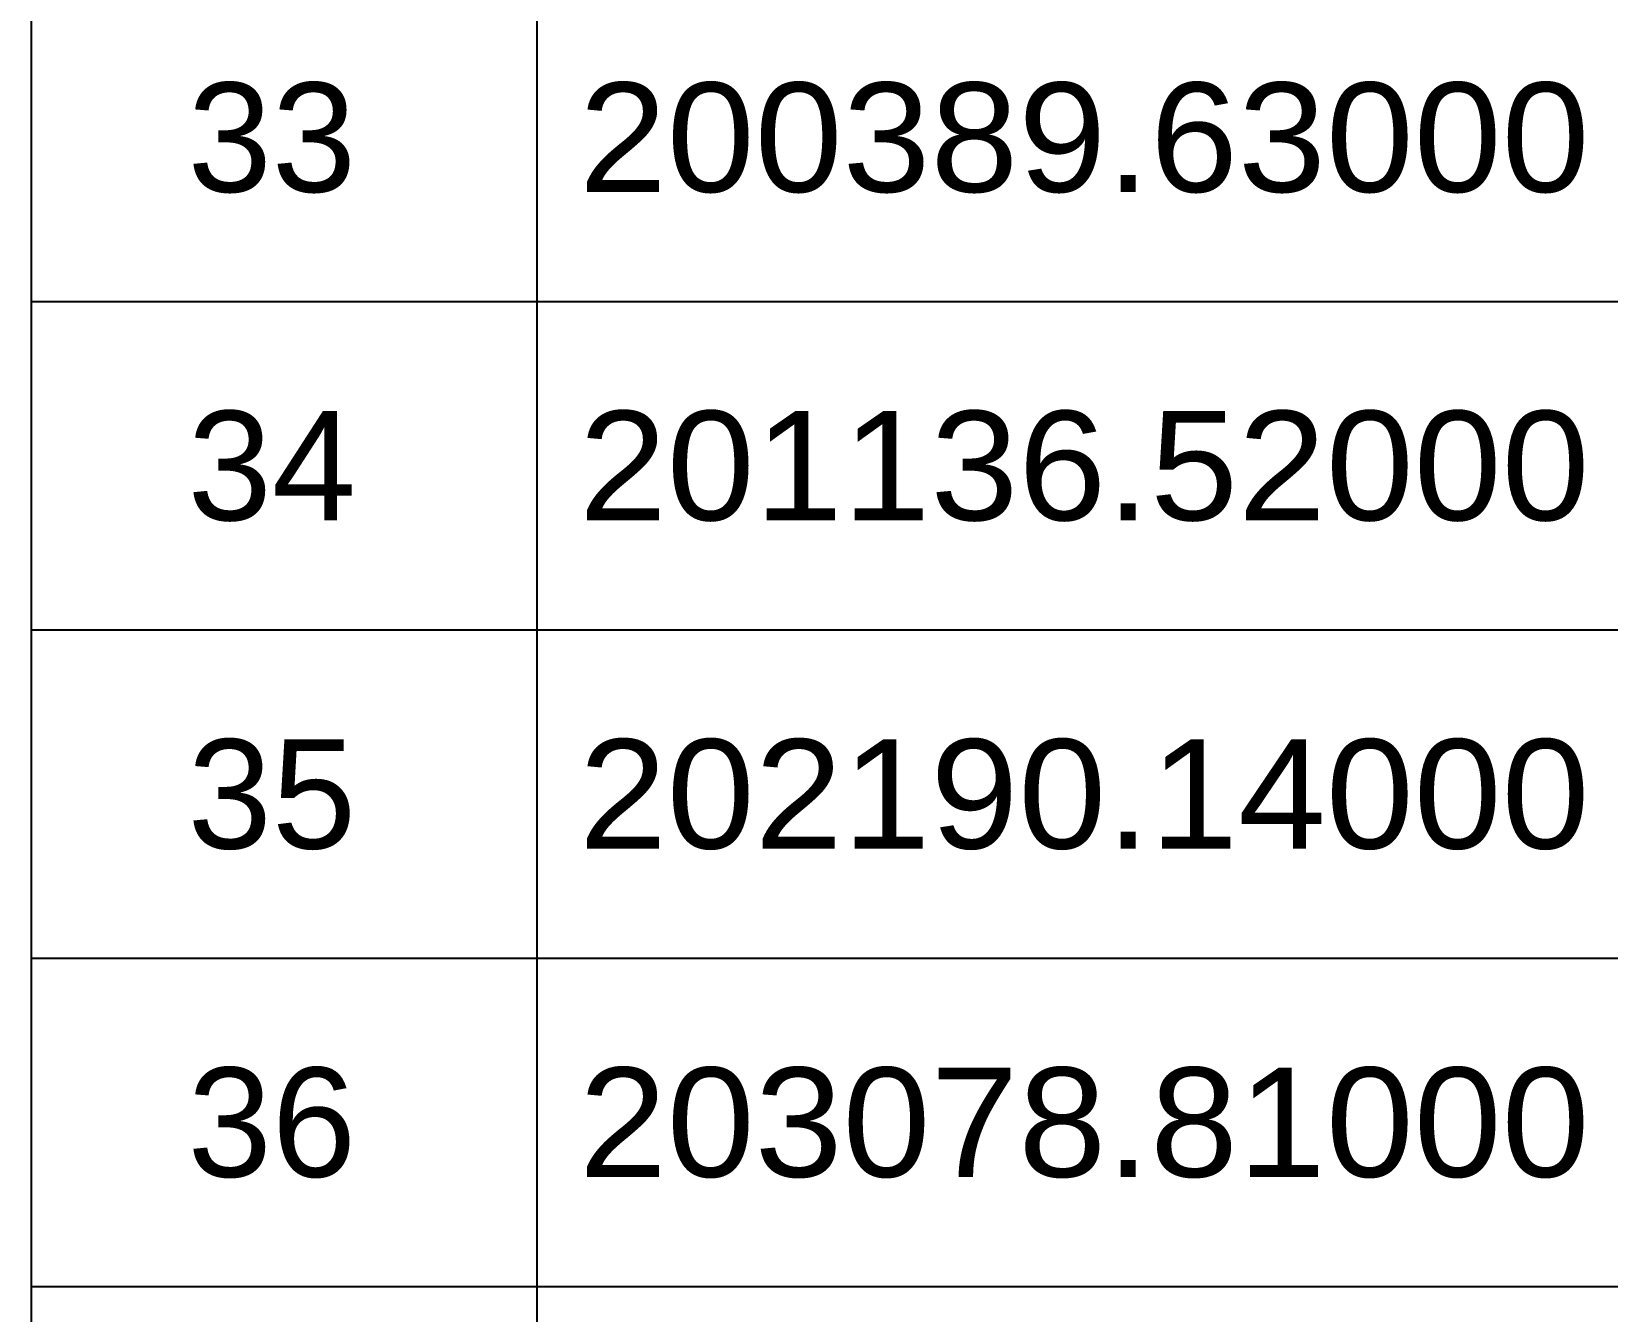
# Model space of a CAD drawing. Header units: millimetres. Extents: x 0 to 1450, y 0 to 594.
# Drawn here: x 1177.5 to 1271, y 92.1 to 168.1 of the extents above; entities that cross this region are included whole.
import ezdxf
from ezdxf.enums import TextEntityAlignment as Align

# ---------------------------------------------------------------- set-up
doc = ezdxf.new("R2010")
doc.units = ezdxf.units.MM
doc.header["$LTSCALE"] = 10
for name, color, linetype in [('CA-TABL-LIN1', 4, 'Continuous'), ('CA-TABL-LIN2', 1, 'Continuous'), ('CA-TABL-TEX2', 3, 'Continuous')]:
    doc.layers.add(name, color=color, linetype=linetype)
doc.styles.add('RP2', font='Dotum.ttf')

msp = doc.modelspace()

# ---------------------------------------------------------------- linework, layer by layer
at = {"layer": 'CA-TABL-LIN1', "linetype": 'Continuous'}
msp.add_line((1177.477, 54.604), (1177.477, 308.104), dxfattribs=at)
at = {"layer": 'CA-TABL-LIN2', "linetype": 'Continuous'}
for p, q in [((1207.477, 308.104), (1207.477, 54.604)), ((1177.477, 152.104), (1337.477, 152.104)), ((1177.477, 132.604), (1337.477, 132.604)), ((1177.477, 113.104), (1337.477, 113.104)), ((1177.477, 93.604), (1337.477, 93.604))]:
    msp.add_line(p, q, dxfattribs=at)

# ---------------------------------------------------------------- texts
at = {"layer": 'CA-TABL-TEX2', "style": 'RP2'}
for s, width, p, p2 in [('33', 0.94962, (1186.746, 158.604), (1196.746, 158.604)), ('200389.63000', 0.978719, (1209.977, 158.604), (1269.977, 158.604)), ('34', 0.94962, (1186.746, 139.104), (1196.746, 139.104)), ('201136.52000', 0.978719, (1209.977, 139.104), (1269.977, 139.104)), ('35', 0.94962, (1186.746, 119.604), (1196.746, 119.604)), ('202190.14000', 0.978719, (1209.977, 119.604), (1269.977, 119.604)), ('36', 0.94962, (1186.746, 100.104), (1196.746, 100.104)), ('203078.81000', 0.978719, (1209.977, 100.104), (1269.977, 100.104))]:
    msp.add_text(s, height=6.5, dxfattribs=dict(at, width=width)).set_placement(p, p2, align=Align.FIT)

doc.saveas('drawing.dxf')
